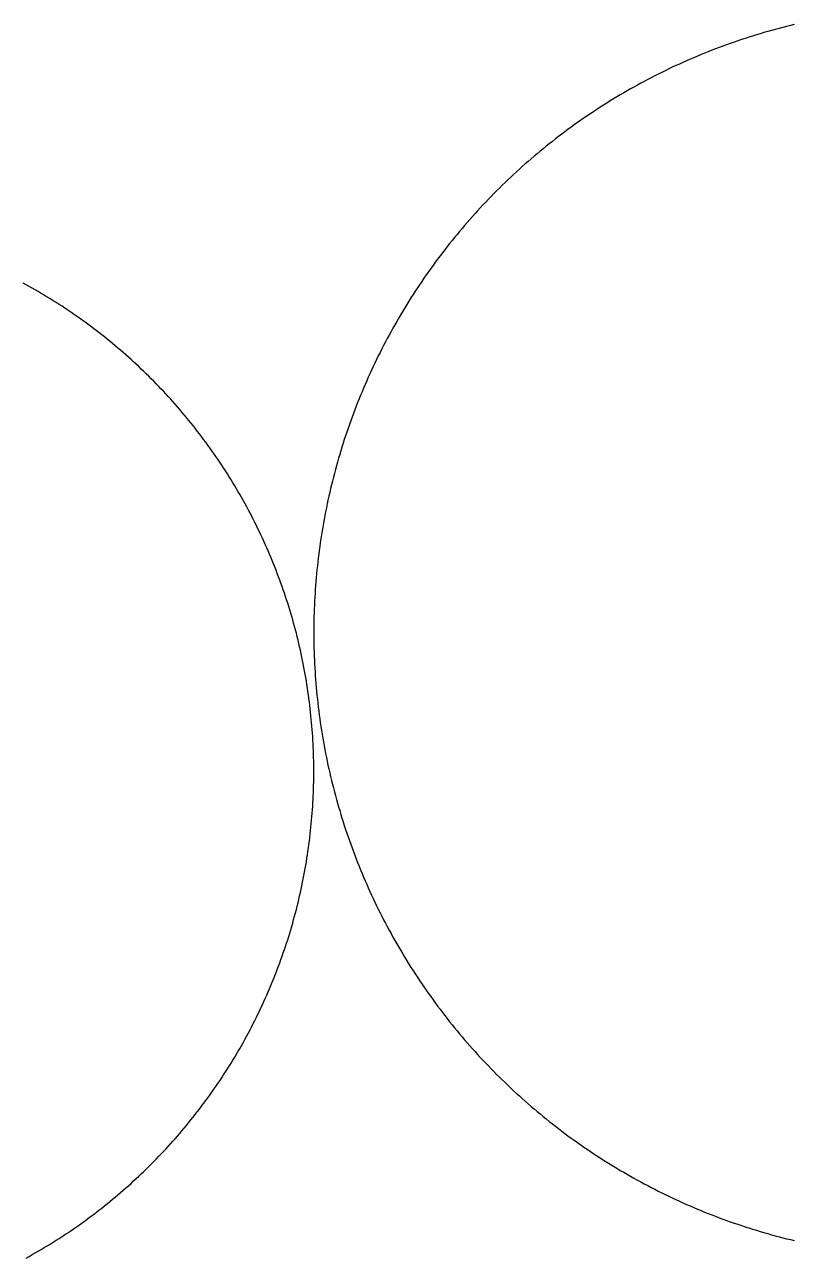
# Model space of a CAD drawing. Header units: metres. Extents: x -80 to 260, y -90 to 270.
# Drawn here: x 38.3 to 149, y 90 to 267.6 of the extents above; entities that cross this region are included whole.
import ezdxf

# ---------------------------------------------------------------- set-up
doc = ezdxf.new("R2010")
doc.units = ezdxf.units.M

msp = doc.modelspace()

# ---------------------------------------------------------------- linework, layer by layer
for p, q in [((144.891, 266.426), (144.348, 266.267)), ((145.434, 266.582), (144.891, 266.426)), ((145.979, 266.735), (145.434, 266.582)), ((146.524, 266.884), (145.979, 266.735)), ((147.071, 267.03), (146.524, 266.884)), ((147.618, 267.172), (147.071, 267.03)), ((148.166, 267.311), (147.618, 267.172)), ((148.715, 267.447), (148.166, 267.311)), ((149.265, 267.579), (148.715, 267.447)), ((139.514, 264.679), (138.982, 264.486)), ((140.046, 264.869), (139.514, 264.679)), ((140.58, 265.056), (140.046, 264.869)), ((141.115, 265.239), (140.58, 265.056)), ((141.651, 265.419), (141.115, 265.239)), ((142.188, 265.595), (141.651, 265.419)), ((142.727, 265.768), (142.188, 265.595)), ((143.266, 265.938), (142.727, 265.768)), ((143.807, 266.104), (143.266, 265.938)), ((144.348, 266.267), (143.807, 266.104)), ((134.776, 262.821), (134.257, 262.598)), ((135.297, 263.041), (134.776, 262.821)), ((135.82, 263.257), (135.297, 263.041)), ((136.344, 263.47), (135.82, 263.257)), ((136.869, 263.68), (136.344, 263.47)), ((137.395, 263.886), (136.869, 263.68)), ((137.923, 264.09), (137.395, 263.886)), ((138.452, 264.289), (137.923, 264.09)), ((138.982, 264.486), (138.452, 264.289)), ((131.169, 261.192), (130.66, 260.946)), ((131.68, 261.434), (131.169, 261.192)), ((132.192, 261.674), (131.68, 261.434)), ((132.706, 261.91), (132.192, 261.674)), ((133.222, 262.142), (132.706, 261.91)), ((133.738, 262.372), (133.222, 262.142)), ((134.257, 262.598), (133.738, 262.372)), ((127.637, 259.406), (127.139, 259.138)), ((128.136, 259.671), (127.637, 259.406)), ((128.638, 259.932), (128.136, 259.671)), ((129.141, 260.191), (128.638, 259.932)), ((129.646, 260.446), (129.141, 260.191)), ((130.152, 260.698), (129.646, 260.446)), ((130.66, 260.946), (130.152, 260.698)), ((124.674, 257.753), (124.186, 257.467)), ((125.163, 258.036), (124.674, 257.753)), ((125.655, 258.317), (125.163, 258.036)), ((126.147, 258.594), (125.655, 258.317)), ((126.642, 258.868), (126.147, 258.594)), ((127.139, 259.138), (126.642, 258.868)), ((121.776, 255.99), (121.299, 255.685)), ((122.254, 256.291), (121.776, 255.99)), ((122.734, 256.589), (122.254, 256.291)), ((123.216, 256.885), (122.734, 256.589)), ((123.7, 257.177), (123.216, 256.885)), ((124.186, 257.467), (123.7, 257.177)), ((118.946, 254.118), (118.481, 253.796)), ((119.413, 254.437), (118.946, 254.118)), ((119.881, 254.754), (119.413, 254.437)), ((120.352, 255.067), (119.881, 254.754)), ((120.825, 255.378), (120.352, 255.067)), ((121.299, 255.685), (120.825, 255.378)), ((116.643, 252.478), (116.189, 252.141)), ((117.099, 252.812), (116.643, 252.478)), ((117.558, 253.142), (117.099, 252.812)), ((118.018, 253.471), (117.558, 253.142)), ((118.481, 253.796), (118.018, 253.471)), ((113.949, 250.415), (113.508, 250.062)), ((114.393, 250.766), (113.949, 250.415)), ((114.838, 251.114), (114.393, 250.766)), ((115.286, 251.459), (114.838, 251.114)), ((115.736, 251.801), (115.286, 251.459)), ((116.189, 252.141), (115.736, 251.801)), ((111.765, 248.62), (111.335, 248.253)), ((112.197, 248.984), (111.765, 248.62)), ((112.632, 249.346), (112.197, 248.984)), ((113.069, 249.705), (112.632, 249.346)), ((113.508, 250.062), (113.069, 249.705)), ((110.059, 247.135), (109.638, 246.757)), ((110.482, 247.51), (110.059, 247.135)), ((110.907, 247.883), (110.482, 247.51)), ((111.335, 248.253), (110.907, 247.883)), ((107.98, 245.219), (107.571, 244.828)), ((108.391, 245.607), (107.98, 245.219)), ((108.804, 245.993), (108.391, 245.607)), ((109.22, 246.376), (108.804, 245.993)), ((109.638, 246.757), (109.22, 246.376)), ((106.36, 243.64), (105.962, 243.238)), ((106.762, 244.038), (106.36, 243.64)), ((107.165, 244.434), (106.762, 244.038)), ((107.571, 244.828), (107.165, 244.434)), ((104.393, 241.609), (104.007, 241.196)), ((104.781, 242.02), (104.393, 241.609)), ((105.172, 242.429), (104.781, 242.02)), ((105.566, 242.835), (105.172, 242.429)), ((105.962, 243.238), (105.566, 242.835)), ((102.865, 239.941), (102.49, 239.518)), ((103.243, 240.362), (102.865, 239.941)), ((103.624, 240.78), (103.243, 240.362)), ((104.007, 241.196), (103.624, 240.78)), ((101.38, 238.235), (101.016, 237.803)), ((101.747, 238.665), (101.38, 238.235)), ((102.117, 239.093), (101.747, 238.665)), ((102.49, 239.518), (102.117, 239.093)), ((99.9384, 236.492), (99.5848, 236.051)), ((100.295, 236.931), (99.9384, 236.492)), ((100.654, 237.368), (100.295, 236.931)), ((101.016, 237.803), (100.654, 237.368)), ((98.5409, 234.714), (98.1985, 234.264)), ((98.8861, 235.162), (98.5409, 234.714)), ((99.2341, 235.607), (98.8861, 235.162)), ((99.5848, 236.051), (99.2341, 235.607)), ((97.1885, 232.901), (96.8575, 232.442)), ((97.5223, 233.357), (97.1885, 232.901)), ((97.859, 233.811), (97.5223, 233.357)), ((98.1985, 234.264), (97.859, 233.811)), ((95.8821, 231.054), (95.5628, 230.587)), ((96.2043, 231.519), (95.8821, 231.054)), ((96.5295, 231.982), (96.2043, 231.519)), ((96.8575, 232.442), (96.5295, 231.982)), ((38.5403, 230.105), (38.099, 230.345)), ((38.98, 229.861), (38.5403, 230.105)), ((39.4182, 229.615), (38.98, 229.861)), ((39.8548, 229.366), (39.4182, 229.615)), ((40.2899, 229.114), (39.8548, 229.366)), ((40.7233, 228.859), (40.2899, 229.114)), ((94.6225, 229.175), (94.315, 228.701)), ((94.933, 229.648), (94.6225, 229.175)), ((95.2464, 230.119), (94.933, 229.648)), ((95.5628, 230.587), (95.2464, 230.119)), ((41.1552, 228.602), (40.7233, 228.859)), ((41.5854, 228.342), (41.1552, 228.602)), ((42.014, 228.08), (41.5854, 228.342)), ((42.4409, 227.814), (42.014, 228.08)), ((42.8661, 227.546), (42.4409, 227.814)), ((43.2897, 227.276), (42.8661, 227.546)), ((93.709, 227.746), (93.4105, 227.266)), ((94.0105, 228.224), (93.709, 227.746)), ((94.315, 228.701), (94.0105, 228.224)), ((43.7115, 227.002), (43.2897, 227.276)), ((44.1317, 226.726), (43.7115, 227.002)), ((44.55, 226.448), (44.1317, 226.726)), ((44.9667, 226.166), (44.55, 226.448)), ((45.3815, 225.883), (44.9667, 226.166)), ((45.7946, 225.596), (45.3815, 225.883)), ((46.2058, 225.307), (45.7946, 225.596)), ((92.5332, 225.814), (92.2469, 225.326)), ((92.8226, 226.3), (92.5332, 225.814)), ((93.115, 226.784), (92.8226, 226.3)), ((93.4105, 227.266), (93.115, 226.784)), ((46.6152, 225.016), (46.2058, 225.307)), ((47.0228, 224.721), (46.6152, 225.016)), ((47.4285, 224.425), (47.0228, 224.721)), ((47.8324, 224.125), (47.4285, 224.425)), ((48.2344, 223.824), (47.8324, 224.125)), ((48.6344, 223.519), (48.2344, 223.824)), ((91.4064, 223.853), (91.1324, 223.358)), ((91.6835, 224.345), (91.4064, 223.853)), ((91.9636, 224.837), (91.6835, 224.345)), ((92.2469, 225.326), (91.9636, 224.837)), ((49.0326, 223.212), (48.6344, 223.519)), ((49.4288, 222.903), (49.0326, 223.212)), ((49.823, 222.591), (49.4288, 222.903)), ((50.2153, 222.277), (49.823, 222.591)), ((50.6056, 221.96), (50.2153, 222.277)), ((90.5938, 222.363), (90.3292, 221.864)), ((90.8615, 222.861), (90.5938, 222.363)), ((91.1324, 223.358), (90.8615, 222.861)), ((50.9939, 221.641), (50.6056, 221.96)), ((51.3802, 221.319), (50.9939, 221.641)), ((51.7645, 220.995), (51.3802, 221.319)), ((52.1467, 220.669), (51.7645, 220.995)), ((52.5269, 220.34), (52.1467, 220.669)), ((52.9049, 220.009), (52.5269, 220.34)), ((89.5543, 220.354), (89.3023, 219.848)), ((89.8094, 220.859), (89.5543, 220.354)), ((90.0677, 221.362), (89.8094, 220.859)), ((90.3292, 221.864), (90.0677, 221.362)), ((53.2809, 219.675), (52.9049, 220.009)), ((53.6548, 219.339), (53.2809, 219.675)), ((54.0266, 219.001), (53.6548, 219.339)), ((54.3963, 218.66), (54.0266, 219.001)), ((54.7638, 218.317), (54.3963, 218.66)), ((88.808, 218.831), (88.5656, 218.32)), ((89.0535, 219.34), (88.808, 218.831)), ((89.3023, 219.848), (89.0535, 219.34)), ((55.1291, 217.972), (54.7638, 218.317)), ((55.4923, 217.625), (55.1291, 217.972)), ((55.8532, 217.275), (55.4923, 217.625)), ((56.212, 216.923), (55.8532, 217.275)), ((56.5685, 216.569), (56.212, 216.923)), ((87.8578, 216.778), (87.6283, 216.262)), ((88.0905, 217.294), (87.8578, 216.778)), ((88.3264, 217.808), (88.0905, 217.294)), ((88.5656, 218.32), (88.3264, 217.808)), ((56.9229, 216.212), (56.5685, 216.569)), ((57.2749, 215.853), (56.9229, 216.212)), ((57.6247, 215.492), (57.2749, 215.853)), ((57.9722, 215.129), (57.6247, 215.492)), ((58.3175, 214.764), (57.9722, 215.129)), ((87.1791, 215.224), (86.9595, 214.703)), ((87.4021, 215.743), (87.1791, 215.224)), ((87.6283, 216.262), (87.4021, 215.743)), ((58.6604, 214.396), (58.3175, 214.764)), ((59.001, 214.027), (58.6604, 214.396)), ((59.3393, 213.655), (59.001, 214.027)), ((59.6753, 213.281), (59.3393, 213.655)), ((60.0089, 212.905), (59.6753, 213.281)), ((86.3201, 213.131), (86.1136, 212.605)), ((86.5299, 213.656), (86.3201, 213.131)), ((86.7431, 214.18), (86.5299, 213.656)), ((86.9595, 214.703), (86.7431, 214.18)), ((60.3401, 212.527), (60.0089, 212.905)), ((60.6689, 212.147), (60.3401, 212.527)), ((60.9954, 211.764), (60.6689, 212.147)), ((61.3194, 211.38), (60.9954, 211.764)), ((61.6411, 210.994), (61.3194, 211.38)), ((85.7105, 211.548), (85.514, 211.018)), ((85.9104, 212.077), (85.7105, 211.548)), ((86.1136, 212.605), (85.9104, 212.077)), ((61.9602, 210.606), (61.6411, 210.994)), ((62.277, 210.215), (61.9602, 210.606)), ((62.5913, 209.823), (62.277, 210.215)), ((62.9031, 209.429), (62.5913, 209.823)), ((85.1309, 209.954), (84.9443, 209.42)), ((85.3207, 210.486), (85.1309, 209.954)), ((85.514, 211.018), (85.3207, 210.486)), ((63.2124, 209.033), (62.9031, 209.429)), ((63.5192, 208.634), (63.2124, 209.033)), ((63.8235, 208.234), (63.5192, 208.634)), ((64.1254, 207.832), (63.8235, 208.234)), ((64.4246, 207.429), (64.1254, 207.832)), ((84.4049, 207.812), (84.2319, 207.273)), ((84.5814, 208.349), (84.4049, 207.812)), ((84.7612, 208.885), (84.5814, 208.349)), ((84.9443, 209.42), (84.7612, 208.885)), ((64.7214, 207.023), (64.4246, 207.429)), ((65.0155, 206.615), (64.7214, 207.023)), ((65.3071, 206.206), (65.0155, 206.615)), ((65.5962, 205.795), (65.3071, 206.206)), ((83.8959, 206.193), (83.733, 205.652)), ((84.0622, 206.734), (83.8959, 206.193)), ((84.2319, 207.273), (84.0622, 206.734)), ((65.8826, 205.382), (65.5962, 205.795)), ((66.1664, 204.967), (65.8826, 205.382)), ((66.4477, 204.55), (66.1664, 204.967)), ((66.7263, 204.132), (66.4477, 204.55)), ((83.4175, 204.566), (83.2649, 204.021)), ((83.5736, 205.109), (83.4175, 204.566)), ((83.733, 205.652), (83.5736, 205.109)), ((67.0022, 203.712), (66.7263, 204.132)), ((67.2756, 203.29), (67.0022, 203.712)), ((67.5462, 202.866), (67.2756, 203.29)), ((67.8142, 202.441), (67.5462, 202.866)), ((82.9699, 202.929), (82.8275, 202.382)), ((83.1157, 203.476), (82.9699, 202.929)), ((83.2649, 204.021), (83.1157, 203.476)), ((68.0795, 202.014), (67.8142, 202.441)), ((68.3422, 201.585), (68.0795, 202.014)), ((68.6021, 201.155), (68.3422, 201.585)), ((68.8594, 200.723), (68.6021, 201.155)), ((69.1139, 200.29), (68.8594, 200.723)), ((82.4211, 200.735), (82.2926, 200.184)), ((82.5531, 201.285), (82.4211, 200.735)), ((82.6886, 201.834), (82.5531, 201.285)), ((82.8275, 202.382), (82.6886, 201.834)), ((69.3656, 199.855), (69.1139, 200.29)), ((69.6147, 199.418), (69.3656, 199.855)), ((69.861, 198.98), (69.6147, 199.418)), ((70.1045, 198.54), (69.861, 198.98)), ((82.0459, 199.081), (81.9277, 198.528)), ((82.1675, 199.633), (82.0459, 199.081)), ((82.2926, 200.184), (82.1675, 199.633)), ((70.3453, 198.099), (70.1045, 198.54)), ((70.5833, 197.656), (70.3453, 198.099)), ((70.8185, 197.212), (70.5833, 197.656)), ((71.0509, 196.766), (70.8185, 197.212)), ((81.7019, 197.419), (81.5942, 196.864)), ((81.813, 197.974), (81.7019, 197.419)), ((81.9277, 198.528), (81.813, 197.974)), ((71.2805, 196.319), (71.0509, 196.766)), ((71.5073, 195.871), (71.2805, 196.319)), ((71.7313, 195.421), (71.5073, 195.871)), ((71.9524, 194.969), (71.7313, 195.421)), ((81.3892, 195.752), (81.292, 195.195)), ((81.4899, 196.309), (81.3892, 195.752)), ((81.5942, 196.864), (81.4899, 196.309)), ((72.1707, 194.516), (71.9524, 194.969)), ((72.3862, 194.062), (72.1707, 194.516)), ((72.5987, 193.607), (72.3862, 194.062)), ((72.8085, 193.15), (72.5987, 193.607)), ((81.1081, 194.079), (81.0213, 193.52)), ((81.1983, 194.637), (81.1081, 194.079)), ((81.292, 195.195), (81.1983, 194.637)), ((73.0153, 192.692), (72.8085, 193.15)), ((73.2193, 192.233), (73.0153, 192.692)), ((73.4204, 191.772), (73.2193, 192.233)), ((80.7823, 191.841), (80.7097, 191.28)), ((80.8585, 192.401), (80.7823, 191.841)), ((80.9382, 192.961), (80.8585, 192.401)), ((81.0213, 193.52), (80.9382, 192.961)), ((73.6185, 191.31), (73.4204, 191.772)), ((73.8138, 190.847), (73.6185, 191.31)), ((74.0062, 190.382), (73.8138, 190.847)), ((74.1956, 189.917), (74.0062, 190.382)), ((80.575, 190.157), (80.5129, 189.595)), ((80.6406, 190.719), (80.575, 190.157)), ((80.7097, 191.28), (80.6406, 190.719)), ((74.3821, 189.45), (74.1956, 189.917)), ((74.5657, 188.982), (74.3821, 189.45)), ((74.7463, 188.513), (74.5657, 188.982)), ((74.924, 188.043), (74.7463, 188.513)), ((80.3994, 188.47), (80.348, 187.907)), ((80.4544, 189.033), (80.3994, 188.47)), ((80.5129, 189.595), (80.4544, 189.033)), ((75.0987, 187.571), (74.924, 188.043)), ((75.2704, 187.099), (75.0987, 187.571)), ((75.4392, 186.626), (75.2704, 187.099)), ((75.605, 186.151), (75.4392, 186.626)), ((80.2557, 186.779), (80.2149, 186.215)), ((80.3001, 187.343), (80.2557, 186.779)), ((80.348, 187.907), (80.3001, 187.343)), ((75.7679, 185.675), (75.605, 186.151)), ((75.9277, 185.199), (75.7679, 185.675)), ((76.0845, 184.721), (75.9277, 185.199)), ((76.2383, 184.243), (76.0845, 184.721)), ((80.1439, 185.087), (80.1137, 184.522)), ((80.1776, 185.651), (80.1439, 185.087)), ((80.2149, 186.215), (80.1776, 185.651)), ((76.3892, 183.763), (76.2383, 184.243)), ((76.537, 183.283), (76.3892, 183.763)), ((76.6817, 182.802), (76.537, 183.283)), ((80.0639, 183.392), (80.0444, 182.827)), ((80.087, 183.957), (80.0639, 183.392)), ((80.1137, 184.522), (80.087, 183.957)), ((76.8235, 182.319), (76.6817, 182.802)), ((76.9622, 181.836), (76.8235, 182.319)), ((77.0979, 181.352), (76.9622, 181.836)), ((77.2305, 180.867), (77.0979, 181.352)), ((80.016, 181.696), (80.0071, 181.131)), ((80.0284, 182.262), (80.016, 181.696)), ((80.0444, 182.827), (80.0284, 182.262)), ((77.3601, 180.382), (77.2305, 180.867)), ((77.4866, 179.895), (77.3601, 180.382)), ((77.6101, 179.408), (77.4866, 179.895)), ((77.7305, 178.92), (77.6101, 179.408)), ((80.0018, 180.565), (80, 180)), ((80, 180), (80.0018, 179.435)), ((80.0071, 181.131), (80.0018, 180.565)), ((80.0018, 179.435), (80.0071, 178.869)), ((77.8479, 178.431), (77.7305, 178.92)), ((77.9621, 177.942), (77.8479, 178.431)), ((78.0733, 177.451), (77.9621, 177.942)), ((80.0071, 178.869), (80.016, 178.304)), ((80.016, 178.304), (80.0284, 177.738)), ((80.0284, 177.738), (80.0444, 177.173)), ((78.1814, 176.961), (78.0733, 177.451)), ((78.2865, 176.469), (78.1814, 176.961)), ((78.3884, 175.977), (78.2865, 176.469)), ((78.4872, 175.484), (78.3884, 175.977)), ((80.0444, 177.173), (80.0639, 176.608)), ((80.0639, 176.608), (80.087, 176.043)), ((80.087, 176.043), (80.1137, 175.478)), ((78.583, 174.99), (78.4872, 175.484)), ((78.6756, 174.496), (78.583, 174.99)), ((78.7651, 174.002), (78.6756, 174.496)), ((80.1137, 175.478), (80.1439, 174.913)), ((80.1439, 174.913), (80.1776, 174.349)), ((80.1776, 174.349), (80.2149, 173.785)), ((78.8516, 173.507), (78.7651, 174.002)), ((78.9349, 173.011), (78.8516, 173.507)), ((79.0151, 172.515), (78.9349, 173.011)), ((79.0921, 172.018), (79.0151, 172.515)), ((80.2149, 173.785), (80.2557, 173.221)), ((80.2557, 173.221), (80.3001, 172.657)), ((80.3001, 172.657), (80.348, 172.093)), ((79.1661, 171.521), (79.0921, 172.018)), ((79.2369, 171.023), (79.1661, 171.521)), ((79.3046, 170.525), (79.2369, 171.023)), ((79.3692, 170.027), (79.3046, 170.525)), ((80.348, 172.093), (80.3994, 171.53)), ((80.3994, 171.53), (80.4544, 170.967)), ((80.4544, 170.967), (80.5129, 170.405)), ((79.4306, 169.528), (79.3692, 170.027)), ((79.4889, 169.029), (79.4306, 169.528)), ((79.5441, 168.529), (79.4889, 169.029)), ((80.5129, 170.405), (80.575, 169.843)), ((80.575, 169.843), (80.6406, 169.281)), ((80.6406, 169.281), (80.7097, 168.72)), ((80.7097, 168.72), (80.7823, 168.159)), ((79.5961, 168.029), (79.5441, 168.529)), ((79.6449, 167.529), (79.5961, 168.029)), ((79.6907, 167.028), (79.6449, 167.529)), ((79.7333, 166.527), (79.6907, 167.028)), ((80.7823, 168.159), (80.8585, 167.599)), ((80.8585, 167.599), (80.9382, 167.039)), ((80.9382, 167.039), (81.0213, 166.48)), ((79.7727, 166.026), (79.7333, 166.527)), ((79.809, 165.525), (79.7727, 166.026)), ((79.8421, 165.023), (79.809, 165.525)), ((81.0213, 166.48), (81.1081, 165.921)), ((81.1081, 165.921), (81.1983, 165.363)), ((81.1983, 165.363), (81.292, 164.805)), ((79.8721, 164.521), (79.8421, 165.023)), ((79.899, 164.02), (79.8721, 164.521)), ((79.9226, 163.517), (79.899, 164.02)), ((79.9431, 163.015), (79.9226, 163.517)), ((81.292, 164.805), (81.3892, 164.248)), ((81.3892, 164.248), (81.4899, 163.691)), ((81.4899, 163.691), (81.5942, 163.136)), ((79.9605, 162.513), (79.9431, 163.015)), ((79.9747, 162.01), (79.9605, 162.513)), ((79.9858, 161.508), (79.9747, 162.01)), ((81.5942, 163.136), (81.7019, 162.581)), ((81.7019, 162.581), (81.813, 162.026)), ((81.813, 162.026), (81.9277, 161.472)), ((79.9937, 161.005), (79.9858, 161.508)), ((79.9984, 160.503), (79.9937, 161.005)), ((80, 160), (79.9984, 160.503)), ((79.9984, 159.497), (80, 160)), ((81.9277, 161.472), (82.0459, 160.919)), ((82.0459, 160.919), (82.1675, 160.367)), ((82.1675, 160.367), (82.2926, 159.816)), ((79.9747, 157.99), (79.9858, 158.492)), ((79.9858, 158.492), (79.9937, 158.995)), ((79.9937, 158.995), (79.9984, 159.497)), ((82.2926, 159.816), (82.4211, 159.265)), ((82.4211, 159.265), (82.5531, 158.715)), ((82.5531, 158.715), (82.6886, 158.166)), ((82.6886, 158.166), (82.8275, 157.618)), ((79.899, 155.98), (79.9226, 156.483)), ((79.9226, 156.483), (79.9431, 156.985)), ((79.9431, 156.985), (79.9605, 157.487)), ((79.9605, 157.487), (79.9747, 157.99)), ((82.8275, 157.618), (82.9699, 157.071)), ((82.9699, 157.071), (83.1157, 156.524)), ((83.1157, 156.524), (83.2649, 155.979)), ((79.809, 154.475), (79.8421, 154.977)), ((79.8421, 154.977), (79.8721, 155.479)), ((79.8721, 155.479), (79.899, 155.98)), ((83.2649, 155.979), (83.4175, 155.434)), ((83.4175, 155.434), (83.5736, 154.891)), ((83.5736, 154.891), (83.733, 154.348)), ((79.6449, 152.471), (79.6907, 152.972)), ((79.6907, 152.972), (79.7333, 153.473)), ((79.7333, 153.473), (79.7727, 153.974)), ((79.7727, 153.974), (79.809, 154.475)), ((83.733, 154.348), (83.8959, 153.807)), ((83.8959, 153.807), (84.0622, 153.266)), ((84.0622, 153.266), (84.2319, 152.727)), ((84.2319, 152.727), (84.4049, 152.188)), ((79.4306, 150.472), (79.4889, 150.971)), ((79.4889, 150.971), (79.5441, 151.471)), ((79.5441, 151.471), (79.5961, 151.971)), ((79.5961, 151.971), (79.6449, 152.471)), ((84.4049, 152.188), (84.5814, 151.651)), ((84.5814, 151.651), (84.7612, 151.115)), ((84.7612, 151.115), (84.9443, 150.58)), ((79.2369, 148.977), (79.3046, 149.475)), ((79.3046, 149.475), (79.3692, 149.973)), ((79.3692, 149.973), (79.4306, 150.472)), ((84.9443, 150.58), (85.1309, 150.046)), ((85.1309, 150.046), (85.3207, 149.514)), ((85.3207, 149.514), (85.514, 148.982)), ((78.9349, 146.989), (79.0151, 147.485)), ((79.0151, 147.485), (79.0921, 147.982)), ((79.0921, 147.982), (79.1661, 148.479)), ((79.1661, 148.479), (79.2369, 148.977)), ((85.514, 148.982), (85.7105, 148.452)), ((85.7105, 148.452), (85.9104, 147.923)), ((85.9104, 147.923), (86.1136, 147.395)), ((86.1136, 147.395), (86.3201, 146.869)), ((78.6756, 145.504), (78.7651, 145.998)), ((78.7651, 145.998), (78.8516, 146.493)), ((78.8516, 146.493), (78.9349, 146.989)), ((86.3201, 146.869), (86.5299, 146.344)), ((86.5299, 146.344), (86.7431, 145.82)), ((86.7431, 145.82), (86.9595, 145.297)), ((78.2865, 143.531), (78.3884, 144.023)), ((78.3884, 144.023), (78.4872, 144.516)), ((78.4872, 144.516), (78.583, 145.01)), ((78.583, 145.01), (78.6756, 145.504)), ((86.9595, 145.297), (87.1791, 144.776)), ((87.1791, 144.776), (87.4021, 144.257)), ((87.4021, 144.257), (87.6283, 143.738)), ((77.9621, 142.058), (78.0733, 142.549)), ((78.0733, 142.549), (78.1814, 143.039)), ((78.1814, 143.039), (78.2865, 143.531)), ((87.6283, 143.738), (87.8578, 143.222)), ((87.8578, 143.222), (88.0905, 142.706)), ((88.0905, 142.706), (88.3264, 142.192)), ((88.3264, 142.192), (88.5656, 141.68)), ((77.4866, 140.105), (77.6101, 140.592)), ((77.6101, 140.592), (77.7305, 141.08)), ((77.7305, 141.08), (77.8479, 141.569)), ((77.8479, 141.569), (77.9621, 142.058)), ((88.5656, 141.68), (88.808, 141.169)), ((88.808, 141.169), (89.0535, 140.66)), ((89.0535, 140.66), (89.3023, 140.152)), ((76.9622, 138.164), (77.0979, 138.648)), ((77.0979, 138.648), (77.2305, 139.133)), ((77.2305, 139.133), (77.3601, 139.618)), ((77.3601, 139.618), (77.4866, 140.105)), ((89.3023, 140.152), (89.5543, 139.646)), ((89.5543, 139.646), (89.8094, 139.141)), ((89.8094, 139.141), (90.0677, 138.638)), ((90.0677, 138.638), (90.3292, 138.136)), ((76.537, 136.717), (76.6817, 137.198)), ((76.6817, 137.198), (76.8235, 137.681)), ((76.8235, 137.681), (76.9622, 138.164)), ((90.3292, 138.136), (90.5938, 137.637)), ((90.5938, 137.637), (90.8615, 137.139)), ((90.8615, 137.139), (91.1324, 136.642)), ((75.9277, 134.801), (76.0845, 135.279)), ((76.0845, 135.279), (76.2383, 135.757)), ((76.2383, 135.757), (76.3892, 136.237)), ((76.3892, 136.237), (76.537, 136.717)), ((91.1324, 136.642), (91.4064, 136.147)), ((91.4064, 136.147), (91.6835, 135.655)), ((91.6835, 135.655), (91.9636, 135.163)), ((91.9636, 135.163), (92.2469, 134.674)), ((75.2704, 132.901), (75.4392, 133.374)), ((75.4392, 133.374), (75.605, 133.849)), ((75.605, 133.849), (75.7679, 134.325)), ((75.7679, 134.325), (75.9277, 134.801)), ((92.2469, 134.674), (92.5332, 134.186)), ((92.5332, 134.186), (92.8226, 133.7)), ((92.8226, 133.7), (93.115, 133.216)), ((93.115, 133.216), (93.4105, 132.734)), ((74.5657, 131.018), (74.7463, 131.487)), ((74.7463, 131.487), (74.924, 131.957)), ((74.924, 131.957), (75.0987, 132.429)), ((75.0987, 132.429), (75.2704, 132.901)), ((93.4105, 132.734), (93.709, 132.254)), ((93.709, 132.254), (94.0105, 131.776)), ((94.0105, 131.776), (94.315, 131.299)), ((74.0062, 129.618), (74.1956, 130.083)), ((74.1956, 130.083), (74.3821, 130.55)), ((74.3821, 130.55), (74.5657, 131.018)), ((94.315, 131.299), (94.6225, 130.825)), ((94.6225, 130.825), (94.933, 130.352)), ((94.933, 130.352), (95.2464, 129.881)), ((95.2464, 129.881), (95.5628, 129.413)), ((73.2193, 127.767), (73.4204, 128.228)), ((73.4204, 128.228), (73.6185, 128.69)), ((73.6185, 128.69), (73.8138, 129.153)), ((73.8138, 129.153), (74.0062, 129.618)), ((95.5628, 129.413), (95.8821, 128.946)), ((95.8821, 128.946), (96.2043, 128.481)), ((96.2043, 128.481), (96.5295, 128.018)), ((96.5295, 128.018), (96.8575, 127.558)), ((72.3862, 125.938), (72.5987, 126.393)), ((72.5987, 126.393), (72.8085, 126.85)), ((72.8085, 126.85), (73.0153, 127.308)), ((73.0153, 127.308), (73.2193, 127.767)), ((96.8575, 127.558), (97.1885, 127.099)), ((97.1885, 127.099), (97.5223, 126.643)), ((97.5223, 126.643), (97.859, 126.189)), ((97.859, 126.189), (98.1985, 125.736)), ((71.5073, 124.129), (71.7313, 124.579)), ((71.7313, 124.579), (71.9524, 125.031)), ((71.9524, 125.031), (72.1707, 125.484)), ((72.1707, 125.484), (72.3862, 125.938)), ((98.1985, 125.736), (98.5409, 125.286)), ((98.5409, 125.286), (98.8861, 124.838)), ((98.8861, 124.838), (99.2341, 124.393)), ((99.2341, 124.393), (99.5848, 123.949)), ((70.5833, 122.344), (70.8185, 122.788)), ((70.8185, 122.788), (71.0509, 123.234)), ((71.0509, 123.234), (71.2805, 123.681)), ((71.2805, 123.681), (71.5073, 124.129)), ((99.5848, 123.949), (99.9384, 123.508)), ((99.9384, 123.508), (100.295, 123.069)), ((100.295, 123.069), (100.654, 122.632)), ((100.654, 122.632), (101.016, 122.197)), ((69.6147, 120.582), (69.861, 121.02)), ((69.861, 121.02), (70.1045, 121.46)), ((70.1045, 121.46), (70.3453, 121.901)), ((70.3453, 121.901), (70.5833, 122.344)), ((101.016, 122.197), (101.38, 121.765)), ((101.38, 121.765), (101.747, 121.335)), ((101.747, 121.335), (102.117, 120.907)), ((102.117, 120.907), (102.49, 120.482)), ((68.6021, 118.845), (68.8594, 119.277)), ((68.8594, 119.277), (69.1139, 119.71)), ((69.1139, 119.71), (69.3656, 120.145)), ((69.3656, 120.145), (69.6147, 120.582)), ((102.49, 120.482), (102.865, 120.059)), ((102.865, 120.059), (103.243, 119.638)), ((103.243, 119.638), (103.624, 119.22)), ((103.624, 119.22), (104.007, 118.804)), ((67.5462, 117.134), (67.8142, 117.559)), ((67.8142, 117.559), (68.0795, 117.986)), ((68.0795, 117.986), (68.3422, 118.415)), ((68.3422, 118.415), (68.6021, 118.845)), ((104.007, 118.804), (104.393, 118.391)), ((104.393, 118.391), (104.781, 117.98)), ((104.781, 117.98), (105.172, 117.571)), ((105.172, 117.571), (105.566, 117.165)), ((66.1664, 115.033), (66.4477, 115.45)), ((66.4477, 115.45), (66.7263, 115.868)), ((66.7263, 115.868), (67.0022, 116.288)), ((67.0022, 116.288), (67.2756, 116.71)), ((67.2756, 116.71), (67.5462, 117.134)), ((105.566, 117.165), (105.962, 116.762)), ((105.962, 116.762), (106.36, 116.36)), ((106.36, 116.36), (106.762, 115.962)), ((106.762, 115.962), (107.165, 115.566)), ((107.165, 115.566), (107.571, 115.172)), ((65.0155, 113.385), (65.3071, 113.794)), ((65.3071, 113.794), (65.5962, 114.205)), ((65.5962, 114.205), (65.8826, 114.618)), ((65.8826, 114.618), (66.1664, 115.033)), ((107.571, 115.172), (107.98, 114.781)), ((107.98, 114.781), (108.391, 114.393)), ((108.391, 114.393), (108.804, 114.007)), ((108.804, 114.007), (109.22, 113.624)), ((63.8235, 111.766), (64.1254, 112.168)), ((64.1254, 112.168), (64.4246, 112.571)), ((64.4246, 112.571), (64.7214, 112.977)), ((64.7214, 112.977), (65.0155, 113.385)), ((109.22, 113.624), (109.638, 113.243)), ((109.638, 113.243), (110.059, 112.865)), ((110.059, 112.865), (110.482, 112.49)), ((110.482, 112.49), (110.907, 112.117)), ((110.907, 112.117), (111.335, 111.747)), ((62.277, 109.785), (62.5913, 110.177)), ((62.5913, 110.177), (62.9031, 110.571)), ((62.9031, 110.571), (63.2124, 110.967)), ((63.2124, 110.967), (63.5192, 111.366)), ((63.5192, 111.366), (63.8235, 111.766)), ((111.335, 111.747), (111.765, 111.38)), ((111.765, 111.38), (112.197, 111.016)), ((112.197, 111.016), (112.632, 110.654)), ((112.632, 110.654), (113.069, 110.295)), ((113.069, 110.295), (113.508, 109.938)), ((60.9954, 108.236), (61.3194, 108.62)), ((61.3194, 108.62), (61.6411, 109.006)), ((61.6411, 109.006), (61.9602, 109.394)), ((61.9602, 109.394), (62.277, 109.785)), ((113.508, 109.938), (113.949, 109.585)), ((113.949, 109.585), (114.393, 109.234)), ((114.393, 109.234), (114.838, 108.886)), ((114.838, 108.886), (115.286, 108.541)), ((115.286, 108.541), (115.736, 108.199)), ((59.3393, 106.345), (59.6753, 106.719)), ((59.6753, 106.719), (60.0089, 107.095)), ((60.0089, 107.095), (60.3401, 107.473)), ((60.3401, 107.473), (60.6689, 107.853)), ((60.6689, 107.853), (60.9954, 108.236)), ((115.736, 108.199), (116.189, 107.859)), ((116.189, 107.859), (116.643, 107.522)), ((116.643, 107.522), (117.099, 107.188)), ((117.099, 107.188), (117.558, 106.858)), ((117.558, 106.858), (118.018, 106.529)), ((57.6247, 104.508), (57.9722, 104.871)), ((57.9722, 104.871), (58.3175, 105.236)), ((58.3175, 105.236), (58.6604, 105.604)), ((58.6604, 105.604), (59.001, 105.973)), ((59.001, 105.973), (59.3393, 106.345)), ((118.018, 106.529), (118.481, 106.204)), ((118.481, 106.204), (118.946, 105.882)), ((118.946, 105.882), (119.413, 105.563)), ((119.413, 105.563), (119.881, 105.246)), ((119.881, 105.246), (120.352, 104.933)), ((120.352, 104.933), (120.825, 104.622)), ((55.8532, 102.725), (56.212, 103.077)), ((56.212, 103.077), (56.5685, 103.431)), ((56.5685, 103.431), (56.9229, 103.788)), ((56.9229, 103.788), (57.2749, 104.147)), ((57.2749, 104.147), (57.6247, 104.508)), ((120.825, 104.622), (121.299, 104.315)), ((121.299, 104.315), (121.776, 104.01)), ((121.776, 104.01), (122.254, 103.709)), ((122.254, 103.709), (122.734, 103.411)), ((122.734, 103.411), (123.216, 103.115)), ((123.216, 103.115), (123.7, 102.823)), ((54.0266, 100.999), (54.3963, 101.34)), ((54.3963, 101.34), (54.7638, 101.683)), ((54.7638, 101.683), (55.1291, 102.028)), ((55.1291, 102.028), (55.4923, 102.375)), ((55.4923, 102.375), (55.8532, 102.725)), ((123.7, 102.823), (124.186, 102.533)), ((124.186, 102.533), (124.674, 102.247)), ((124.674, 102.247), (125.163, 101.964)), ((125.163, 101.964), (125.655, 101.683)), ((125.655, 101.683), (126.147, 101.406)), ((126.147, 101.406), (126.642, 101.132)), ((52.1467, 99.3311), (52.5269, 99.6599)), ((52.5269, 99.6599), (52.9049, 99.9911)), ((52.9049, 99.9911), (53.2809, 100.325)), ((53.2809, 100.325), (53.6548, 100.661)), ((53.6548, 100.661), (54.0266, 100.999)), ((126.642, 101.132), (127.139, 100.862)), ((127.139, 100.862), (127.637, 100.594)), ((127.637, 100.594), (128.136, 100.329)), ((128.136, 100.329), (128.638, 100.068)), ((128.638, 100.068), (129.141, 99.8094)), ((129.141, 99.8094), (129.646, 99.5543)), ((129.646, 99.5543), (130.152, 99.3023)), ((49.823, 97.4087), (50.2153, 97.723)), ((50.2153, 97.723), (50.6056, 98.0398)), ((50.6056, 98.0398), (50.9939, 98.3589)), ((50.9939, 98.3589), (51.3802, 98.6806)), ((51.3802, 98.6806), (51.7645, 99.0046)), ((51.7645, 99.0046), (52.1467, 99.3311)), ((130.152, 99.3023), (130.66, 99.0535)), ((130.66, 99.0535), (131.169, 98.808)), ((131.169, 98.808), (131.68, 98.5656)), ((131.68, 98.5656), (132.192, 98.3264)), ((132.192, 98.3264), (132.706, 98.0905)), ((132.706, 98.0905), (133.222, 97.8578)), ((133.222, 97.8578), (133.738, 97.6283)), ((47.8324, 95.8746), (48.2344, 96.1765)), ((48.2344, 96.1765), (48.6344, 96.4808)), ((48.6344, 96.4808), (49.0326, 96.7876)), ((49.0326, 96.7876), (49.4288, 97.0969)), ((49.4288, 97.0969), (49.823, 97.4087)), ((133.738, 97.6283), (134.257, 97.4021)), ((134.257, 97.4021), (134.776, 97.1791)), ((134.776, 97.1791), (135.297, 96.9595)), ((135.297, 96.9595), (135.82, 96.7431)), ((135.82, 96.7431), (136.344, 96.5299)), ((136.344, 96.5299), (136.869, 96.3201)), ((136.869, 96.3201), (137.395, 96.1136)), ((137.395, 96.1136), (137.923, 95.9104)), ((137.923, 95.9104), (138.452, 95.7105)), ((44.9667, 93.8336), (45.3815, 94.1174)), ((45.3815, 94.1174), (45.7946, 94.4038)), ((45.7946, 94.4038), (46.2058, 94.6929)), ((46.2058, 94.6929), (46.6152, 94.9845)), ((46.6152, 94.9845), (47.0228, 95.2786)), ((47.0228, 95.2786), (47.4285, 95.5754)), ((47.4285, 95.5754), (47.8324, 95.8746)), ((138.452, 95.7105), (138.982, 95.514)), ((138.982, 95.514), (139.514, 95.3207)), ((139.514, 95.3207), (140.046, 95.1309)), ((140.046, 95.1309), (140.58, 94.9443)), ((140.58, 94.9443), (141.115, 94.7612)), ((141.115, 94.7612), (141.651, 94.5814)), ((141.651, 94.5814), (142.188, 94.4049)), ((142.188, 94.4049), (142.727, 94.2319)), ((142.727, 94.2319), (143.266, 94.0622)), ((42.4409, 92.1858), (42.8661, 92.4538)), ((42.8661, 92.4538), (43.2897, 92.7244)), ((43.2897, 92.7244), (43.7115, 92.9978)), ((43.7115, 92.9978), (44.1317, 93.2737)), ((44.1317, 93.2737), (44.55, 93.5523)), ((44.55, 93.5523), (44.9667, 93.8336)), ((143.266, 94.0622), (143.807, 93.8959)), ((143.807, 93.8959), (144.348, 93.733)), ((144.348, 93.733), (144.891, 93.5736)), ((144.891, 93.5736), (145.434, 93.4175)), ((145.434, 93.4175), (145.979, 93.2649)), ((145.979, 93.2649), (146.524, 93.1157)), ((146.524, 93.1157), (147.071, 92.9699)), ((147.071, 92.9699), (147.618, 92.8275)), ((147.618, 92.8275), (148.166, 92.6886)), ((148.166, 92.6886), (148.715, 92.5531)), ((148.715, 92.5531), (149.265, 92.4211)), ((39.4182, 90.3853), (39.8548, 90.6344)), ((39.8548, 90.6344), (40.2899, 90.8861)), ((40.2899, 90.8861), (40.7233, 91.1406)), ((40.7233, 91.1406), (41.1552, 91.3979)), ((41.1552, 91.3979), (41.5854, 91.6578)), ((41.5854, 91.6578), (42.014, 91.9205)), ((42.014, 91.9205), (42.4409, 92.1858)), ((38.5403, 89.8955), (38.98, 90.139)), ((38.98, 90.139), (39.4182, 90.3853))]:
    msp.add_line(p, q)

doc.saveas('drawing.dxf')
